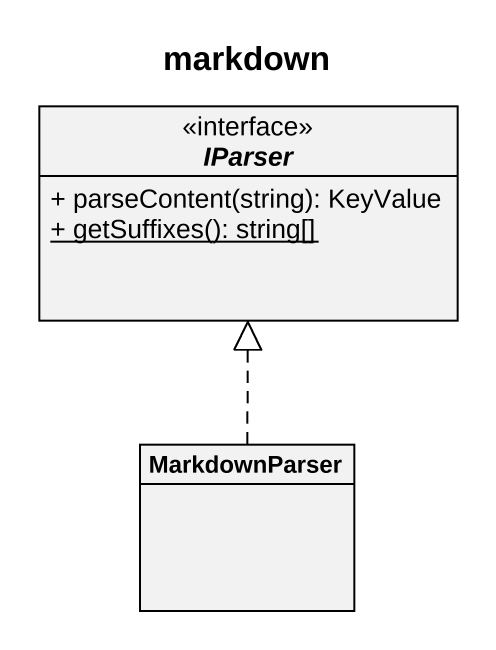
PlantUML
@startuml
title markdown
hide circle
hide empty members
skinparam classAttributeIconSize 0
interface IParser {
  + parseContent(string): KeyValue
  {static} + getSuffixes(): string[]
}
class MarkdownParser
MarkdownParser .up.|> IParser
@enduml
